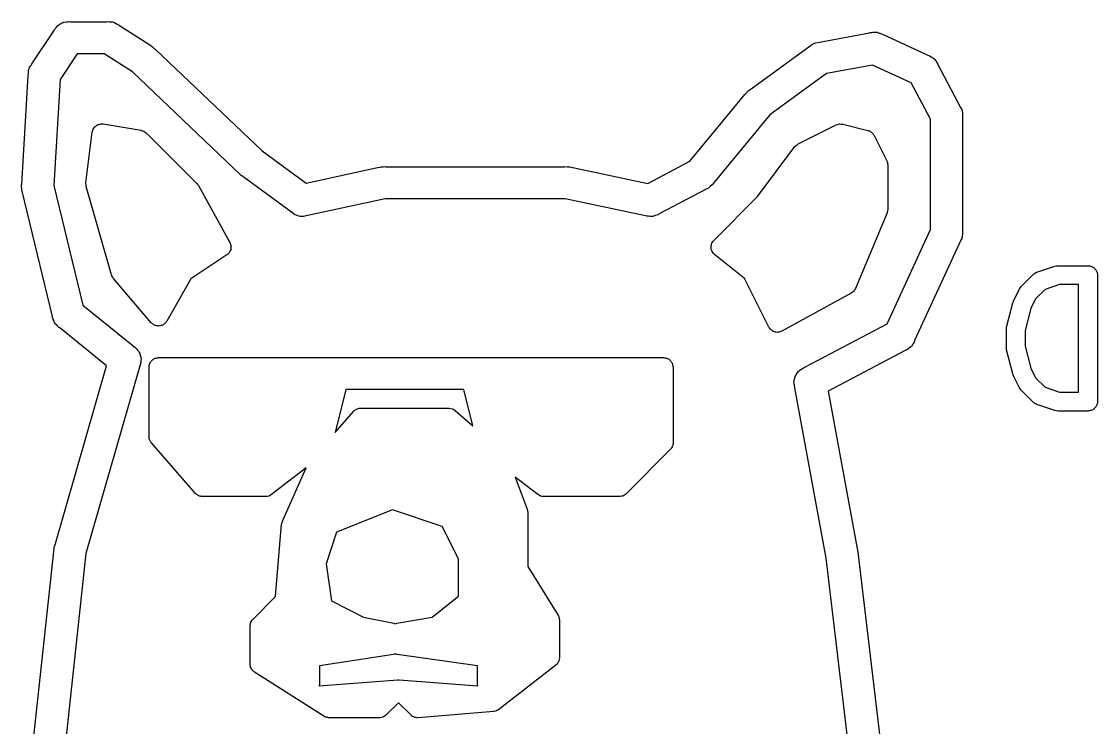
# Model space of a CAD drawing. Extents: x 0.6 to 53.4, y 0.6 to 44.7.
# Drawn here: x 23.27 to 31.79, y 5 to 10.58 of the extents above; entities that cross this region are included whole.
import ezdxf

# ---------------------------------------------------------------- set-up
doc = ezdxf.new("R2010")
doc.units = 0
doc.header["$MEASUREMENT"] = 0
doc.layers.add('BLACK', color=7, linetype='CONTINUOUS')

msp = doc.modelspace()

# ---------------------------------------------------------------- linework, layer by layer
at = {"layer": 'BLACK', "linetype": 'CONTINUOUS'}
for p, q in [((23.5614, 10.5599), (23.5778, 10.568)), ((23.5778, 10.568), (23.5937, 10.5772)), ((23.5937, 10.5772), (23.5978, 10.5779)), ((23.5978, 10.5779), (23.6016, 10.5798)), ((23.6016, 10.5798), (23.6197, 10.5818)), ((23.6197, 10.5818), (23.6267, 10.583)), ((23.6267, 10.583), (23.6308, 10.583)), ((23.6308, 10.583), (23.6461, 10.5847)), ((23.6461, 10.5847), (23.653, 10.583)), ((23.653, 10.583), (23.9371, 10.583)), ((23.9371, 10.583), (23.9399, 10.5839)), ((23.9399, 10.5839), (23.9594, 10.583)), ((23.9594, 10.583), (23.9676, 10.583)), ((23.9676, 10.583), (23.9705, 10.5825)), ((23.9705, 10.5825), (23.9847, 10.5818)), ((23.9847, 10.5818), (23.9924, 10.5786)), ((23.9924, 10.5786), (24.0006, 10.5772)), ((24.0006, 10.5772), (24.0129, 10.5701)), ((24.0129, 10.5701), (24.0156, 10.5689)), ((24.0156, 10.5689), (24.0225, 10.5645)), ((23.3531, 10.2579), (23.5237, 10.5137)), ((23.5237, 10.5137), (23.5261, 10.5205)), ((23.5261, 10.5205), (23.536, 10.5323)), ((23.536, 10.5323), (23.5383, 10.5357)), ((23.5383, 10.5357), (23.5431, 10.5407)), ((23.5431, 10.5407), (23.5549, 10.5548)), ((23.5549, 10.5548), (23.5585, 10.5569)), ((23.5585, 10.5569), (23.5614, 10.5599)), ((24.0225, 10.5645), (24.0394, 10.5548)), ((24.0394, 10.5548), (24.0413, 10.5525)), ((24.0413, 10.5525), (24.2726, 10.4045)), ((29.5712, 10.4187), (29.9808, 10.4943)), ((29.9808, 10.4943), (29.9861, 10.4967)), ((29.9861, 10.4967), (30.0027, 10.4983)), ((30.0027, 10.4983), (30.0081, 10.4993)), ((30.0081, 10.4993), (30.0138, 10.4993)), ((30.0138, 10.4993), (30.0307, 10.5009)), ((30.0307, 10.5009), (30.036, 10.4995)), ((30.036, 10.4995), (30.0416, 10.4996)), ((30.0416, 10.4996), (30.0576, 10.4939)), ((30.0576, 10.4939), (30.0631, 10.4924)), ((30.0631, 10.4924), (30.068, 10.4902)), ((30.068, 10.4902), (30.0838, 10.4846)), ((30.0838, 10.4846), (30.0882, 10.4809)), ((30.0882, 10.4809), (30.4433, 10.3179)), ((24.2726, 10.4045), (24.2736, 10.4043)), ((24.2736, 10.4043), (24.2913, 10.3925)), ((29.5108, 10.3927), (29.5241, 10.4041)), ((29.5241, 10.4041), (29.5392, 10.4098)), ((29.5392, 10.4098), (29.5538, 10.4169)), ((29.5538, 10.4169), (29.5712, 10.4187)), ((23.7058, 10.329), (23.5713, 10.1273)), ((23.9193, 10.329), (23.7058, 10.329)), ((24.1435, 10.1856), (23.9193, 10.329)), ((24.2913, 10.3925), (24.2999, 10.387)), ((24.2999, 10.387), (24.3007, 10.3863)), ((24.3007, 10.3863), (24.3015, 10.3858)), ((24.3015, 10.3858), (24.3088, 10.3788)), ((24.3088, 10.3788), (24.3246, 10.3643)), ((24.3246, 10.3643), (24.3251, 10.3634)), ((24.3251, 10.3634), (25.1709, 9.56054)), ((29.0427, 10.052), (29.5108, 10.3927)), ((30.4433, 10.3179), (30.4516, 10.3161)), ((30.4516, 10.3161), (30.4635, 10.3086)), ((23.3282, 10.2204), (23.3346, 10.23)), ((23.3346, 10.23), (23.3347, 10.2303)), ((23.3347, 10.2303), (23.3407, 10.2393)), ((23.3407, 10.2393), (23.3529, 10.2577)), ((23.3529, 10.2577), (23.3531, 10.2579)), ((30.0037, 10.2402), (29.6409, 10.1733)), ((30.3108, 10.0992), (30.0037, 10.2402)), ((30.4635, 10.3086), (30.4661, 10.3075)), ((30.4661, 10.3075), (30.4729, 10.3027)), ((30.4729, 10.3027), (30.4895, 10.2923)), ((30.4895, 10.2923), (30.4913, 10.29)), ((30.4913, 10.29), (30.4936, 10.2884)), ((30.4936, 10.2884), (30.505, 10.2724)), ((30.505, 10.2724), (30.5101, 10.2658)), ((30.5101, 10.2658), (30.5114, 10.2634)), ((30.5114, 10.2634), (30.5195, 10.2519)), ((30.5195, 10.2519), (30.5218, 10.2437)), ((30.5218, 10.2437), (30.7005, 9.9054)), ((23.2675, 9.29868), (23.3185, 10.1547)), ((23.3184, 10.155), (23.3198, 10.1769)), ((23.3185, 10.1547), (23.3184, 10.155)), ((23.3198, 10.1769), (23.3204, 10.1878)), ((23.3204, 10.1878), (23.3205, 10.1881)), ((23.3205, 10.1881), (23.3213, 10.1997)), ((23.3213, 10.1997), (23.3257, 10.2097)), ((23.3257, 10.2097), (23.3282, 10.2204)), ((24.9998, 9.37271), (24.1435, 10.1856)), ((29.6409, 10.1733), (29.191, 9.84577)), ((23.5713, 10.1273), (23.5213, 9.28812)), ((30.4623, 9.81249), (30.3108, 10.0992)), ((28.5576, 9.4786), (28.9943, 10.0065)), ((28.9943, 10.0065), (28.9963, 10.0111)), ((28.9963, 10.0111), (29.0085, 10.0237)), ((29.0085, 10.0237), (29.0125, 10.0286)), ((29.0125, 10.0286), (29.0162, 10.0317)), ((29.0162, 10.0317), (29.0196, 10.0352)), ((29.0196, 10.0352), (29.0247, 10.0389)), ((29.0247, 10.0389), (29.038, 10.0503)), ((29.038, 10.0503), (29.0427, 10.052)), ((30.7005, 9.9054), (30.7105, 9.88808)), ((30.7105, 9.88808), (30.7129, 9.8746)), ((29.191, 9.84577), (28.7424, 9.30355)), ((30.4623, 8.94005), (30.4623, 9.81249)), ((30.7129, 9.8746), (30.7171, 9.86158)), ((30.7171, 9.86158), (30.7163, 9.84161)), ((30.7163, 9.84161), (30.7163, 8.91821)), ((23.8256, 9.7093), (23.828, 9.71702)), ((23.828, 9.71702), (23.8293, 9.72499)), ((23.8293, 9.72499), (23.8318, 9.72938)), ((23.8318, 9.72938), (23.8332, 9.7342)), ((23.8332, 9.7342), (23.8381, 9.74064)), ((23.8381, 9.74064), (23.8421, 9.74767)), ((23.8421, 9.74767), (23.8459, 9.75094)), ((23.8459, 9.75094), (23.849, 9.75496)), ((23.849, 9.75496), (23.8558, 9.75935)), ((23.8558, 9.75935), (23.8619, 9.7646)), ((23.8619, 9.7646), (23.8666, 9.76637)), ((23.8666, 9.76637), (23.8708, 9.7691)), ((23.8708, 9.7691), (23.8787, 9.7709)), ((23.8787, 9.7709), (23.8863, 9.77374)), ((23.8863, 9.77374), (23.8913, 9.77378)), ((23.8913, 9.77378), (23.8962, 9.77491)), ((23.8962, 9.77491), (23.9043, 9.7739)), ((23.9043, 9.7739), (23.9123, 9.77398)), ((23.9123, 9.77398), (24.2123, 9.72398)), ((24.2123, 9.72398), (24.2219, 9.7206)), ((24.2219, 9.7206), (24.2317, 9.71797)), ((24.2317, 9.71797), (24.2341, 9.71628)), ((24.2341, 9.71628), (24.2369, 9.7153)), ((24.2369, 9.7153), (24.2447, 9.70885)), ((29.4165, 9.61708), (29.7165, 9.76708)), ((29.7165, 9.76708), (29.7168, 9.7672)), ((29.7168, 9.7672), (29.7172, 9.76743)), ((29.7172, 9.76743), (29.7293, 9.7709)), ((29.7293, 9.7709), (29.7414, 9.77451)), ((29.7414, 9.77451), (29.7418, 9.77448)), ((29.7418, 9.77448), (29.7422, 9.77459)), ((29.7422, 9.77459), (29.7549, 9.7737)), ((29.7549, 9.7737), (29.7674, 9.77295)), ((29.7674, 9.77295), (29.7678, 9.77279)), ((29.7678, 9.77279), (29.7682, 9.77276)), ((29.7682, 9.77276), (29.9682, 9.72276)), ((29.9682, 9.72276), (29.9738, 9.72025)), ((29.9738, 9.72025), (29.9798, 9.71881)), ((29.9798, 9.71881), (29.9856, 9.71498)), ((29.9856, 9.71498), (29.992, 9.71215)), ((23.7756, 9.3093), (23.8256, 9.7093)), ((24.2447, 9.70885), (24.253, 9.70303)), ((24.253, 9.70303), (24.653, 9.30303)), ((29.992, 9.71215), (29.9964, 9.70786)), ((29.9964, 9.70786), (30.0016, 9.70446)), ((30.0016, 9.70446), (30.0057, 9.69887)), ((30.0057, 9.69887), (30.0107, 9.69404)), ((30.0107, 9.69404), (30.0134, 9.6885)), ((30.0134, 9.6885), (30.0171, 9.68354)), ((30.0171, 9.68354), (30.1171, 9.48354)), ((25.1709, 9.56054), (25.5191, 9.30608)), ((29.0932, 9.19926), (29.39, 9.595)), ((29.39, 9.595), (29.3932, 9.59795)), ((29.3932, 9.59795), (29.3955, 9.60156)), ((29.3955, 9.60156), (29.4026, 9.6068)), ((29.4026, 9.6068), (29.409, 9.61281)), ((29.409, 9.61281), (29.413, 9.61451)), ((29.413, 9.61451), (29.4165, 9.61708)), ((28.2263, 9.30358), (28.5576, 9.4786)), ((30.1171, 9.48354), (30.1183, 9.4794)), ((30.1183, 9.4794), (30.1205, 9.47565)), ((30.1205, 9.47565), (30.122, 9.467)), ((30.122, 9.467), (30.1245, 9.45857)), ((30.1245, 9.45857), (30.1242, 9.45426)), ((25.0054, 9.36683), (24.9998, 9.37271)), ((25.5191, 9.30608), (26.0842, 9.42879)), ((26.0842, 9.42879), (26.0864, 9.43007)), ((26.0864, 9.43007), (26.106, 9.43352)), ((26.106, 9.43352), (26.1145, 9.43535)), ((26.1145, 9.43535), (26.117, 9.43545)), ((26.117, 9.43545), (26.1194, 9.43589)), ((26.1194, 9.43589), (26.1281, 9.43589)), ((26.1281, 9.43589), (26.1479, 9.43667)), ((26.1479, 9.43667), (26.1504, 9.43589)), ((26.1504, 9.43589), (27.5636, 9.43589)), ((27.5636, 9.43589), (27.5656, 9.43655)), ((27.5656, 9.43655), (27.5859, 9.43589)), ((27.5859, 9.43589), (27.595, 9.43589)), ((27.595, 9.43589), (27.597, 9.43552)), ((27.597, 9.43552), (27.5991, 9.43545)), ((27.5991, 9.43545), (27.6079, 9.4336)), ((27.6079, 9.4336), (27.628, 9.43007)), ((27.628, 9.43007), (27.6298, 9.429)), ((27.6298, 9.429), (28.2263, 9.30358)), ((30.1242, 9.45426), (30.125, 9.45)), ((30.125, 9.45), (30.125, 9.1)), ((23.2653, 9.29106), (23.2675, 9.29868)), ((23.2662, 9.27647), (23.2653, 9.29106)), ((23.5213, 9.28812), (23.7511, 8.33907)), ((23.7752, 9.3053), (23.7757, 9.30727)), ((23.7763, 9.29433), (23.7752, 9.3053)), ((23.7757, 9.30727), (23.7756, 9.3093)), ((23.7769, 9.28329), (23.7763, 9.29433)), ((24.653, 9.30303), (24.659, 9.29451)), ((24.659, 9.29451), (24.6656, 9.28642)), ((25.0078, 9.36509), (25.0054, 9.36683)), ((25.01, 9.36306), (25.0078, 9.36509)), ((25.0168, 9.35853), (25.01, 9.36306)), ((25.414, 9.06833), (25.0168, 9.35853)), ((28.7349, 9.29159), (28.7195, 9.27958)), ((28.7424, 9.30355), (28.7349, 9.29159)), ((23.266, 9.27316), (23.2662, 9.27647)), ((23.2669, 9.26541), (23.266, 9.27316)), ((23.2674, 9.25762), (23.2669, 9.26541)), ((23.2682, 9.25438), (23.2674, 9.25762)), ((23.2698, 9.23987), (23.2682, 9.25438)), ((23.2734, 9.23277), (23.2698, 9.23987)), ((23.5111, 8.25114), (23.2734, 9.23277)), ((23.7777, 9.28141), (23.7769, 9.28329)), ((23.7779, 9.2794), (23.7777, 9.28141)), ((23.9779, 8.5794), (23.7779, 9.2794)), ((24.6656, 9.28642), (24.9156, 8.83642)), ((28.6913, 9.26198), (28.3145, 9.0629)), ((28.7046, 9.2669), (28.6913, 9.26198)), ((28.7195, 9.27958), (28.7046, 9.2669)), ((26.1442, 9.18189), (25.519, 9.04613)), ((27.5707, 9.18189), (26.1442, 9.18189)), ((28.2078, 9.04793), (27.5707, 9.18189)), ((28.747, 8.85303), (29.0932, 9.19926)), ((25.4302, 9.05573), (25.414, 9.06833)), ((25.4427, 9.05175), (25.4302, 9.05573)), ((25.4544, 9.04599), (25.4427, 9.05175)), ((25.4638, 9.04497), (25.4544, 9.04599)), ((25.4729, 9.04208), (25.4638, 9.04497)), ((25.4859, 9.04259), (25.4729, 9.04208)), ((25.4989, 9.04119), (25.4859, 9.04259)), ((25.519, 9.04613), (25.4989, 9.04119)), ((28.2179, 9.04379), (28.2078, 9.04793)), ((28.2295, 9.04336), (28.2179, 9.04379)), ((28.2298, 9.04329), (28.2295, 9.04336)), ((28.2407, 9.04293), (28.2298, 9.04329)), ((28.2627, 9.04211), (28.2407, 9.04293)), ((28.263, 9.0422), (28.2627, 9.04211)), ((28.2633, 9.04219), (28.263, 9.0422)), ((28.2843, 9.04906), (28.2633, 9.04219)), ((28.2946, 9.05238), (28.2843, 9.04906)), ((28.2949, 9.05252), (28.2946, 9.05238)), ((28.3059, 9.05613), (28.2949, 9.05252)), ((28.3145, 9.0629), (28.3059, 9.05613)), ((30.1192, 9.07115), (29.8692, 8.47115)), ((30.1196, 9.07285), (30.1192, 9.07115)), ((30.1205, 9.07435), (30.1196, 9.07285)), ((30.1224, 9.08551), (30.1205, 9.07435)), ((30.1249, 9.09657), (30.1224, 9.08551)), ((30.125, 9.1), (30.1247, 9.09829)), ((30.1247, 9.09829), (30.1249, 9.09657)), ((30.1192, 8.19255), (30.4623, 8.94005)), ((30.7105, 8.86818), (30.7023, 8.85392)), ((30.7135, 8.88516), (30.7105, 8.86818)), ((30.7178, 8.90182), (30.7135, 8.88516)), ((30.7163, 8.91821), (30.7178, 8.90182)), ((24.9156, 8.83642), (24.9167, 8.83308)), ((24.9167, 8.83308), (24.9187, 8.83013)), ((24.922, 8.77894), (24.9177, 8.77038)), ((24.9187, 8.83013), (24.9209, 8.82085)), ((24.9209, 8.82085), (24.9241, 8.8118)), ((24.9224, 8.78245), (24.922, 8.77894)), ((24.9236, 8.78576), (24.9224, 8.78245)), ((24.9238, 8.79533), (24.9236, 8.78576)), ((24.9248, 8.80483), (24.9238, 8.79533)), ((24.9241, 8.8118), (24.924, 8.80826)), ((24.924, 8.80826), (24.9248, 8.80483)), ((28.7253, 8.80654), (28.7259, 8.80887)), ((28.7262, 8.79592), (28.7253, 8.80654)), ((28.7259, 8.81129), (28.7293, 8.82141)), ((28.7259, 8.80887), (28.7259, 8.81129)), ((28.7265, 8.78525), (28.7262, 8.79592)), ((28.7273, 8.783), (28.7265, 8.78525)), ((28.7276, 8.78059), (28.7273, 8.783)), ((28.7321, 8.77092), (28.7276, 8.78059)), ((28.7293, 8.82141), (28.732, 8.8317)), ((28.732, 8.8317), (28.7334, 8.83367)), ((28.7334, 8.83367), (28.7342, 8.83597)), ((28.7342, 8.83597), (28.7409, 8.84431)), ((28.7409, 8.84431), (28.747, 8.85303)), ((30.7023, 8.85392), (30.3379, 8.06006)), ((24.8916, 8.7376), (24.6063, 8.54742)), ((24.8942, 8.74004), (24.8916, 8.7376)), ((24.8973, 8.74176), (24.8942, 8.74004)), ((24.9035, 8.74899), (24.8973, 8.74176)), ((24.9104, 8.75559), (24.9035, 8.74899)), ((24.912, 8.75876), (24.9104, 8.75559)), ((24.9143, 8.76143), (24.912, 8.75876)), ((24.9177, 8.77038), (24.9143, 8.76143)), ((28.7359, 8.76099), (28.7321, 8.77092)), ((28.7375, 8.75918), (28.7359, 8.76099)), ((28.7386, 8.75698), (28.7375, 8.75918)), ((28.7461, 8.74944), (28.7386, 8.75698)), ((28.7531, 8.74143), (28.7461, 8.74944)), ((28.9903, 8.55173), (28.7531, 8.74143)), ((31.306, 8.60115), (31.4489, 8.64877)), ((31.4489, 8.64877), (31.4608, 8.65053)), ((31.4608, 8.65053), (31.4726, 8.65262)), ((31.4726, 8.65262), (31.7107, 8.65262)), ((31.7107, 8.65262), (31.7172, 8.65148)), ((31.7172, 8.65148), (31.7237, 8.65148)), ((31.7237, 8.65148), (31.7299, 8.64924)), ((31.7299, 8.64924), (31.7364, 8.6481)), ((31.7364, 8.6481), (31.742, 8.64482)), ((31.742, 8.64482), (31.7482, 8.64257)), ((31.7482, 8.64257), (31.7532, 8.63835)), ((31.7532, 8.63835), (31.7589, 8.63507)), ((31.7589, 8.63507), (31.7631, 8.63005)), ((31.7631, 8.63005), (31.7682, 8.62583)), ((31.7682, 8.62583), (31.7714, 8.62015)), ((31.7714, 8.62015), (31.7757, 8.61512)), ((31.7757, 8.61512), (31.7779, 8.60895)), ((31.7779, 8.60895), (31.7812, 8.60327)), ((23.9792, 8.57663), (23.9779, 8.5794)), ((23.9798, 8.57361), (23.9792, 8.57663)), ((23.9849, 8.56499), (23.9798, 8.57361)), ((23.9893, 8.55597), (23.9849, 8.56499)), ((23.9915, 8.55383), (23.9893, 8.55597)), ((23.9931, 8.55119), (23.9915, 8.55383)), ((24.2931, 8.20119), (23.9931, 8.55119)), ((24.6063, 8.54742), (24.4151, 8.21279)), ((29.1829, 8.16646), (28.9903, 8.55173)), ((31.1815, 8.4878), (31.2767, 8.58303)), ((31.2767, 8.58303), (31.2803, 8.58551)), ((31.2803, 8.58551), (31.2831, 8.58875)), ((31.2831, 8.58875), (31.2909, 8.59293)), ((31.2909, 8.59293), (31.2981, 8.59797)), ((31.2981, 8.59797), (31.3022, 8.59909)), ((31.3022, 8.59909), (31.306, 8.60115)), ((31.7812, 8.60327), (31.7823, 8.59681)), ((31.7823, 8.59681), (31.7846, 8.59064)), ((31.7846, 8.59064), (31.7846, 8.58408)), ((31.7846, 8.58408), (31.7857, 8.57762)), ((31.7857, 8.57762), (31.7857, 7.57762)), ((29.8455, 8.44179), (29.8359, 8.43416)), ((29.8552, 8.44921), (29.8455, 8.44179)), ((29.8556, 8.4499), (29.8552, 8.44921)), ((29.8563, 8.45041), (29.8556, 8.4499)), ((29.8626, 8.46085), (29.8563, 8.45041)), ((29.8692, 8.47115), (29.8626, 8.46085)), ((31.1198, 8.37307), (31.1674, 8.4683)), ((31.1674, 8.4683), (31.1746, 8.47796)), ((31.1746, 8.47796), (31.1815, 8.4878)), ((31.3703, 8.46445), (31.2962, 8.39034)), ((31.4848, 8.50262), (31.3703, 8.46445)), ((31.6357, 8.50262), (31.4848, 8.50262)), ((31.6357, 7.65262), (31.6357, 8.50262)), ((29.8359, 8.43416), (29.2859, 8.13416)), ((31.0665, 8.16724), (31.1141, 8.35771)), ((31.1141, 8.35771), (31.1175, 8.36521)), ((31.1175, 8.36521), (31.1198, 8.37307)), ((31.2962, 8.39034), (31.2577, 8.31335)), ((23.7511, 8.33907), (24.1614, 8.00692)), ((31.2577, 8.31335), (31.2143, 8.13981)), ((23.5112, 8.24278), (23.5111, 8.25114)), ((23.5163, 8.22955), (23.5112, 8.24278)), ((23.517, 8.22672), (23.5163, 8.22955)), ((23.5203, 8.21916), (23.517, 8.22672)), ((23.5273, 8.20097), (23.5203, 8.21916)), ((23.5292, 8.19874), (23.5273, 8.20097)), ((23.5304, 8.19602), (23.5292, 8.19874)), ((23.5439, 8.18188), (23.5304, 8.19602)), ((23.5492, 8.17568), (23.5439, 8.18188)), ((24.298, 8.19717), (24.2931, 8.20119)), ((24.302, 8.19233), (24.298, 8.19717)), ((24.3079, 8.18896), (24.302, 8.19233)), ((24.3132, 8.18466), (24.3079, 8.18896)), ((24.3192, 8.18255), (24.3132, 8.18466)), ((24.3247, 8.17941), (24.3192, 8.18255)), ((24.376, 8.17964), (24.3697, 8.17851)), ((24.3818, 8.18306), (24.376, 8.17964)), ((24.3882, 8.18544), (24.3818, 8.18306)), ((24.393, 8.18957), (24.3882, 8.18544)), ((24.3985, 8.19276), (24.393, 8.18957)), ((24.4028, 8.19798), (24.3985, 8.19276)), ((24.408, 8.2024), (24.4028, 8.19798)), ((24.4111, 8.20792), (24.408, 8.2024)), ((24.4151, 8.21279), (24.4111, 8.20792)), ((29.4691, 7.84909), (30.1192, 8.19255)), ((23.5515, 8.17386), (23.5492, 8.17568)), ((23.5613, 8.16359), (23.5515, 8.17386)), ((23.5688, 8.15987), (23.5613, 8.16359)), ((23.9387, 7.86044), (23.5688, 8.15987)), ((24.3314, 8.17826), (24.3247, 8.17941)), ((24.3378, 8.17601), (24.3314, 8.17826)), ((24.3441, 8.17607), (24.3378, 8.17601)), ((24.3503, 8.175), (24.3441, 8.17607)), ((24.357, 8.17621), (24.3503, 8.175)), ((24.3638, 8.17628), (24.357, 8.17621)), ((24.3697, 8.17851), (24.3638, 8.17628)), ((29.1876, 8.16013), (29.1829, 8.16646)), ((29.1914, 8.1532), (29.1876, 8.16013)), ((29.1953, 8.14974), (29.1914, 8.1532)), ((29.1984, 8.14554), (29.1953, 8.14974)), ((29.205, 8.14119), (29.1984, 8.14554)), ((29.2109, 8.13598), (29.205, 8.14119)), ((29.2158, 8.13407), (29.2109, 8.13598)), ((29.2202, 8.13119), (29.2158, 8.13407)), ((29.2278, 8.12935), (29.2202, 8.13119)), ((29.2352, 8.12648), (29.2278, 8.12935)), ((29.2404, 8.12635), (29.2352, 8.12648)), ((29.2455, 8.12513), (29.2404, 8.12635)), ((29.2533, 8.12604), (29.2455, 8.12513)), ((29.2612, 8.12584), (29.2533, 8.12604)), ((29.2662, 8.12751), (29.2612, 8.12584)), ((29.2714, 8.12811), (29.2662, 8.12751)), ((29.2784, 8.13164), (29.2714, 8.12811)), ((29.2859, 8.13416), (29.2784, 8.13164)), ((31.0643, 8.14905), (31.0659, 8.15808)), ((31.0643, 8.00619), (31.0643, 8.14905)), ((31.0659, 8.15808), (31.0665, 8.16724)), ((31.2143, 8.13981), (31.2143, 8.01543)), ((30.3084, 8.00976), (30.2924, 7.99843)), ((30.31, 8.0121), (30.3084, 8.00976)), ((30.3122, 8.01385), (30.31, 8.0121)), ((30.3227, 8.03047), (30.3122, 8.01385)), ((30.3274, 8.03732), (30.3227, 8.03047)), ((30.3286, 8.03985), (30.3274, 8.03732)), ((30.3361, 8.05177), (30.3286, 8.03985)), ((30.3379, 8.06006), (30.3361, 8.05177)), ((31.2143, 8.01543), (31.2577, 7.84189)), ((24.1614, 8.00692), (24.1769, 7.99564)), ((24.1769, 7.99564), (24.185, 7.98359)), ((24.185, 7.98359), (24.1945, 7.97262)), ((24.1945, 7.97262), (24.1974, 7.96513)), ((24.1974, 7.96513), (24.2019, 7.95848)), ((24.2019, 7.95848), (24.2054, 7.94438)), ((24.2054, 7.94438), (24.2106, 7.93081)), ((24.2106, 7.93081), (24.2107, 7.92279)), ((24.3435, 7.92386), (24.35, 7.925)), ((24.35, 7.925), (25.5775, 7.925)), ((25.5775, 7.925), (25.5889, 7.927)), ((25.5889, 7.927), (27.1111, 7.927)), ((27.1111, 7.927), (27.1225, 7.925)), ((27.1225, 7.925), (28.35, 7.925)), ((28.35, 7.925), (28.3565, 7.92386)), ((30.2637, 7.98161), (29.653, 7.65901)), ((30.2718, 7.98385), (30.2637, 7.98161)), ((30.2833, 7.99198), (30.2718, 7.98385)), ((30.2858, 7.99329), (30.2833, 7.99198)), ((30.2924, 7.99843), (30.2858, 7.99329)), ((31.0659, 7.99715), (31.0643, 8.00619)), ((31.0665, 7.988), (31.0659, 7.99715)), ((31.1141, 7.79752), (31.0665, 7.988)), ((23.528, 6.43537), (23.9387, 7.86044)), ((24.2051, 7.86792), (23.7751, 6.37537)), ((24.2114, 7.88603), (24.2051, 7.86792)), ((24.2107, 7.92279), (24.2127, 7.91501)), ((24.2127, 7.91501), (24.2111, 7.90056)), ((24.2111, 7.90056), (24.2114, 7.88603)), ((24.275, 7.85), (24.2761, 7.85646)), ((24.275, 7.3), (24.275, 7.85)), ((24.2761, 7.86302), (24.2784, 7.86919)), ((24.2761, 7.85646), (24.2761, 7.86302)), ((24.2784, 7.86919), (24.2795, 7.87565)), ((24.2795, 7.87565), (24.2828, 7.88133)), ((24.2828, 7.88133), (24.285, 7.8875)), ((24.285, 7.8875), (24.2893, 7.89253)), ((24.2893, 7.89253), (24.2925, 7.89821)), ((24.2925, 7.89821), (24.2976, 7.90243)), ((24.2976, 7.90243), (24.3018, 7.90745)), ((24.3018, 7.90745), (24.3075, 7.91073)), ((24.3075, 7.91073), (24.3125, 7.91495)), ((24.3125, 7.91495), (24.3187, 7.9172)), ((24.3187, 7.9172), (24.3243, 7.92048)), ((24.3243, 7.92048), (24.3308, 7.92162)), ((24.3308, 7.92162), (24.337, 7.92386)), ((24.337, 7.92386), (24.3435, 7.92386)), ((28.3565, 7.92386), (28.363, 7.92386)), ((28.363, 7.92386), (28.3692, 7.92162)), ((28.3692, 7.92162), (28.3757, 7.92048)), ((28.3757, 7.92048), (28.3813, 7.9172)), ((28.3813, 7.9172), (28.3875, 7.91495)), ((28.3875, 7.91495), (28.3925, 7.91073)), ((28.3925, 7.91073), (28.3982, 7.90745)), ((28.3982, 7.90745), (28.4024, 7.90243)), ((28.4024, 7.90243), (28.4075, 7.89821)), ((28.4075, 7.89821), (28.4107, 7.89253)), ((28.4107, 7.89253), (28.415, 7.8875)), ((28.415, 7.8875), (28.4172, 7.88133)), ((28.4172, 7.88133), (28.4205, 7.87565)), ((28.4205, 7.87565), (28.4216, 7.86919)), ((28.4216, 7.86919), (28.4239, 7.86302)), ((28.4239, 7.86302), (28.4239, 7.85646)), ((28.4239, 7.85646), (28.425, 7.85)), ((28.425, 7.85), (28.425, 7.25)), ((29.4493, 7.83866), (29.4662, 7.84855)), ((29.4662, 7.84855), (29.4691, 7.84909)), ((31.2577, 7.84189), (31.2962, 7.7649)), ((29.384, 7.74911), (29.3888, 7.76248)), ((29.3888, 7.76248), (29.3918, 7.77635)), ((29.3918, 7.77635), (29.3962, 7.78343)), ((29.3962, 7.78343), (29.399, 7.79132)), ((29.399, 7.79132), (29.4081, 7.80225)), ((29.4081, 7.80225), (29.4156, 7.81427)), ((29.4156, 7.81427), (29.4222, 7.8194)), ((29.4222, 7.8194), (29.4276, 7.82585)), ((29.4276, 7.82585), (29.4398, 7.83305)), ((29.4398, 7.83305), (29.4421, 7.83482)), ((29.4421, 7.83482), (29.4493, 7.83866)), ((31.1175, 7.79003), (31.1141, 7.79752)), ((31.1198, 7.78217), (31.1175, 7.79003)), ((31.1674, 7.68694), (31.1198, 7.78217)), ((31.2962, 7.7649), (31.3703, 7.69079)), ((25.8331, 7.673), (25.7481, 7.33315)), ((26.7669, 7.673), (25.8331, 7.673)), ((26.8392, 7.38415), (26.7669, 7.673)), ((29.3824, 7.73257), (29.3841, 7.74075)), ((29.3843, 7.71851), (29.3824, 7.73257)), ((29.3841, 7.74075), (29.384, 7.74911)), ((29.3843, 7.71561), (29.3843, 7.71851)), ((29.3858, 7.70752), (29.3843, 7.71561)), ((29.3885, 7.6882), (29.3858, 7.70752)), ((29.3899, 7.68558), (29.3885, 7.6882)), ((29.6385, 6.33782), (29.3899, 7.68558)), ((31.1746, 7.67728), (31.1674, 7.68694)), ((31.1815, 7.66744), (31.1746, 7.67728)), ((31.3703, 7.69079), (31.4848, 7.65262)), ((29.653, 7.65901), (29.8877, 6.38671)), ((31.2767, 7.57221), (31.1815, 7.66744)), ((31.4848, 7.65262), (31.6357, 7.65262)), ((25.7481, 7.33315), (25.8936, 7.49939)), ((25.8936, 7.49939), (25.8981, 7.50302)), ((25.8981, 7.50302), (25.9018, 7.50745)), ((25.9018, 7.50745), (25.9081, 7.51112)), ((25.9081, 7.51112), (25.9139, 7.51571)), ((25.9139, 7.51571), (25.9193, 7.51758)), ((25.9193, 7.51758), (25.9243, 7.52048)), ((25.9243, 7.52048), (25.9316, 7.52175)), ((25.9316, 7.52175), (25.9385, 7.52411)), ((25.9385, 7.52411), (25.9443, 7.52399)), ((25.9443, 7.52399), (25.95, 7.525)), ((25.95, 7.525), (26.65, 7.525)), ((26.65, 7.525), (26.6508, 7.52486)), ((26.6508, 7.52486), (26.6516, 7.52498)), ((26.6516, 7.52498), (26.6636, 7.52261)), ((26.6636, 7.52261), (26.6757, 7.52048)), ((26.6757, 7.52048), (26.6763, 7.52008)), ((26.6763, 7.52008), (26.6771, 7.51993)), ((26.6771, 7.51993), (26.6876, 7.51359)), ((26.6876, 7.51359), (26.6982, 7.50745)), ((26.6982, 7.50745), (26.6987, 7.50685)), ((26.6987, 7.50685), (26.6994, 7.50644)), ((26.6994, 7.50644), (26.8392, 7.38415)), ((31.2803, 7.56973), (31.2767, 7.57221)), ((31.2831, 7.56649), (31.2803, 7.56973)), ((31.2909, 7.56231), (31.2831, 7.56649)), ((31.2981, 7.55726), (31.2909, 7.56231)), ((31.3022, 7.55614), (31.2981, 7.55726)), ((31.306, 7.55409), (31.3022, 7.55614)), ((31.4489, 7.50647), (31.306, 7.55409)), ((31.4608, 7.50471), (31.4489, 7.50647)), ((31.4726, 7.50262), (31.4608, 7.50471)), ((31.7107, 7.50262), (31.4726, 7.50262)), ((31.7172, 7.50376), (31.7107, 7.50262)), ((31.7237, 7.50376), (31.7172, 7.50376)), ((31.7299, 7.506), (31.7237, 7.50376)), ((31.7364, 7.50714), (31.7299, 7.506)), ((31.742, 7.51042), (31.7364, 7.50714)), ((31.7482, 7.51267), (31.742, 7.51042)), ((31.7532, 7.51689), (31.7482, 7.51267)), ((31.7589, 7.52017), (31.7532, 7.51689)), ((31.7631, 7.52519), (31.7589, 7.52017)), ((31.7682, 7.52941), (31.7631, 7.52519)), ((31.7714, 7.53509), (31.7682, 7.52941)), ((31.7757, 7.54012), (31.7714, 7.53509)), ((31.7779, 7.54629), (31.7757, 7.54012)), ((31.7812, 7.55197), (31.7779, 7.54629)), ((31.7823, 7.55843), (31.7812, 7.55197)), ((31.7846, 7.5646), (31.7823, 7.55843)), ((31.7857, 7.57762), (31.7846, 7.57116)), ((31.7846, 7.57116), (31.7846, 7.5646)), ((24.2751, 7.29923), (24.275, 7.3)), ((24.275, 7.29845), (24.2751, 7.29923)), ((24.2774, 7.28643), (24.275, 7.29845)), ((24.2795, 7.27435), (24.2774, 7.28643)), ((24.2799, 7.27367), (24.2795, 7.27435)), ((24.2801, 7.2729), (24.2799, 7.27367)), ((24.2864, 7.26242), (24.2801, 7.2729)), ((24.2925, 7.25179), (24.2864, 7.26242)), ((24.2931, 7.25129), (24.2925, 7.25179)), ((24.2936, 7.25061), (24.2931, 7.25129)), ((24.6436, 6.85061), (24.2936, 7.25061)), ((28.4247, 7.24346), (28.4222, 7.234)), ((28.425, 7.25), (28.4244, 7.24675)), ((28.4244, 7.24675), (28.4247, 7.24346)), ((28.403, 7.19697), (28.053, 6.84697)), ((28.4049, 7.19967), (28.403, 7.19697)), ((28.4075, 7.20179), (28.4049, 7.19967)), ((28.4123, 7.21027), (28.4075, 7.20179)), ((28.418, 7.2183), (28.4123, 7.21027)), ((28.4188, 7.22149), (28.418, 7.2183)), ((28.4205, 7.22435), (28.4188, 7.22149)), ((28.4222, 7.234), (28.4205, 7.22435)), ((25.5195, 7.05346), (25.246, 6.8408)), ((25.3315, 6.63046), (25.5195, 7.05346)), ((27.354, 6.8408), (27.1751, 6.97987)), ((27.1751, 6.97987), (27.2702, 6.72633)), ((24.6481, 6.84698), (24.6436, 6.85061)), ((24.6518, 6.84255), (24.6481, 6.84698)), ((24.6581, 6.83888), (24.6518, 6.84255)), ((24.6639, 6.83429), (24.6581, 6.83888)), ((24.6693, 6.83242), (24.6639, 6.83429)), ((24.6743, 6.82952), (24.6693, 6.83242)), ((24.6816, 6.82825), (24.6743, 6.82952)), ((24.6885, 6.82589), (24.6816, 6.82825)), ((24.6943, 6.82601), (24.6885, 6.82589)), ((24.7, 6.825), (24.6943, 6.82601)), ((25.2, 6.825), (24.7, 6.825)), ((25.2115, 6.82702), (25.2, 6.825)), ((25.223, 6.82862), (25.2115, 6.82702)), ((25.2243, 6.82928), (25.223, 6.82862)), ((25.2257, 6.82952), (25.2243, 6.82928)), ((25.2357, 6.83535), (25.2257, 6.82952)), ((25.246, 6.8408), (25.2357, 6.83535)), ((27.3643, 6.83535), (27.354, 6.8408)), ((27.3743, 6.82952), (27.3643, 6.83535)), ((27.3757, 6.82928), (27.3743, 6.82952)), ((27.377, 6.82862), (27.3757, 6.82928)), ((27.3885, 6.82702), (27.377, 6.82862)), ((27.4, 6.825), (27.3885, 6.82702)), ((28, 6.825), (27.4, 6.825)), ((28.0033, 6.82557), (28, 6.825)), ((28.0065, 6.82529), (28.0033, 6.82557)), ((28.016, 6.82782), (28.0065, 6.82529)), ((28.0257, 6.82952), (28.016, 6.82782)), ((28.0285, 6.83117), (28.0257, 6.82952)), ((28.0317, 6.83203), (28.0285, 6.83117)), ((28.0397, 6.83765), (28.0317, 6.83203)), ((28.0482, 6.84255), (28.0397, 6.83765)), ((28.0503, 6.84507), (28.0482, 6.84255)), ((28.053, 6.84697), (28.0503, 6.84507)), ((26.2023, 6.72016), (25.7602, 6.54328)), ((26.5968, 6.58867), (26.2023, 6.72016)), ((27.2702, 6.72633), (27.2703, 6.72597)), ((27.2703, 6.72597), (27.2705, 6.72565)), ((27.2705, 6.72565), (27.2727, 6.71321)), ((27.2727, 6.71321), (27.275, 6.70073)), ((27.275, 6.70073), (27.2749, 6.70036)), ((27.2749, 6.70036), (27.275, 6.7)), ((27.275, 6.7), (27.275, 6.27151)), ((25.2775, 6.03361), (25.3253, 6.60623)), ((25.3253, 6.60623), (25.3284, 6.61832)), ((25.3284, 6.61832), (25.3315, 6.63046)), ((26.725, 6.33229), (26.5968, 6.58867)), ((25.7602, 6.54328), (25.6767, 6.29308)), ((23.2762, 4.1364), (23.5237, 6.41377)), ((23.5237, 6.41377), (23.5249, 6.42449)), ((23.5249, 6.42477), (23.528, 6.43537)), ((23.5249, 6.42462), (23.5249, 6.42477)), ((23.5249, 6.42449), (23.5249, 6.42462)), ((23.7751, 6.37537), (23.5274, 4.09692)), ((26.725, 6.03605), (26.725, 6.33229)), ((29.8087, 4.89715), (29.6385, 6.33782)), ((29.8877, 6.38671), (29.8889, 6.38276)), ((29.8889, 6.38276), (29.8897, 6.37581)), ((29.8897, 6.37581), (29.891, 6.36893)), ((29.891, 6.36893), (29.891, 6.3648)), ((29.891, 6.3648), (30.0616, 4.92156)), ((25.6767, 6.29308), (25.7187, 5.99951)), ((27.275, 6.27151), (27.5136, 5.88975)), ((25.097, 5.85303), (25.2775, 6.03361)), ((25.7187, 5.99951), (25.9746, 5.87157)), ((26.5184, 5.87077), (26.725, 6.03605)), ((27.5136, 5.88975), (27.5165, 5.88246)), ((27.5165, 5.88246), (27.5205, 5.87565)), ((25.075, 5.8), (25.0756, 5.80325)), ((25.075, 5.5), (25.075, 5.8)), ((25.0753, 5.80654), (25.0778, 5.816)), ((25.0756, 5.80325), (25.0753, 5.80654)), ((25.0778, 5.816), (25.0795, 5.82565)), ((25.0795, 5.82565), (25.0812, 5.82851)), ((25.0812, 5.82851), (25.082, 5.8317)), ((25.082, 5.8317), (25.0876, 5.83972)), ((25.0876, 5.83972), (25.0925, 5.84821)), ((25.0925, 5.84821), (25.0951, 5.85033)), ((25.0951, 5.85033), (25.097, 5.85303)), ((25.9746, 5.87157), (26.2147, 5.82354)), ((26.2147, 5.82354), (26.225, 5.81951)), ((26.225, 5.81951), (26.2251, 5.81952)), ((26.2251, 5.81952), (26.237, 5.82386)), ((26.237, 5.82386), (26.2373, 5.82386)), ((26.2373, 5.82386), (26.2377, 5.82398)), ((26.2377, 5.82398), (26.5184, 5.87077)), ((27.5205, 5.87565), (27.5214, 5.87047)), ((27.5214, 5.87047), (27.5234, 5.8656)), ((27.5234, 5.8656), (27.5236, 5.85774)), ((27.5236, 5.85774), (27.525, 5.85)), ((27.525, 5.85), (27.525, 5.55)), ((26.2114, 5.57587), (25.625, 5.48566)), ((26.2122, 5.57614), (26.2114, 5.57587)), ((26.213, 5.57614), (26.2122, 5.57614)), ((26.2245, 5.58032), (26.213, 5.57614)), ((26.225, 5.58048), (26.2245, 5.58032)), ((26.2259, 5.58018), (26.225, 5.58048)), ((26.237, 5.57614), (26.2259, 5.58018)), ((26.2382, 5.57614), (26.237, 5.57614)), ((26.2394, 5.57575), (26.2382, 5.57614)), ((26.875, 5.48495), (26.2394, 5.57575)), ((27.5242, 5.5393), (27.5234, 5.53684)), ((27.525, 5.54818), (27.5241, 5.54378)), ((27.5241, 5.54378), (27.5242, 5.5393)), ((27.525, 5.55), (27.5248, 5.54909)), ((27.5248, 5.54909), (27.525, 5.54818)), ((25.0751, 5.49938), (25.075, 5.5)), ((25.075, 5.49876), (25.0751, 5.49938)), ((25.0761, 5.49328), (25.075, 5.49876)), ((25.076, 5.48769), (25.0761, 5.49328)), ((25.0778, 5.48268), (25.076, 5.48769)), ((25.0785, 5.47741), (25.0778, 5.48268)), ((25.0792, 5.47596), (25.0785, 5.47741)), ((25.0795, 5.47435), (25.0792, 5.47596)), ((25.0798, 5.4738), (25.0795, 5.47435)), ((25.08, 5.47319), (25.0798, 5.4738)), ((25.0828, 5.4684), (25.08, 5.47319)), ((25.0847, 5.46313), (25.0828, 5.4684)), ((25.0881, 5.45903), (25.0847, 5.46313)), ((25.0905, 5.45431), (25.0881, 5.45903)), ((25.0917, 5.45321), (25.0905, 5.45431)), ((25.0925, 5.45179), (25.0917, 5.45321)), ((25.625, 5.48566), (25.625, 5.35)), ((26.875, 5.35), (26.875, 5.48495)), ((27.496, 5.4908), (27.046, 5.1408)), ((27.4978, 5.49272), (27.496, 5.4908)), ((27.5, 5.49409), (27.4978, 5.49272)), ((27.5028, 5.49761), (27.5, 5.49409)), ((27.5063, 5.50041), (27.5028, 5.49761)), ((27.5067, 5.5012), (27.5063, 5.50041)), ((27.5075, 5.50179), (27.5067, 5.5012)), ((27.51, 5.50628), (27.5075, 5.50179)), ((27.5135, 5.51012), (27.51, 5.50628)), ((27.5145, 5.51252), (27.5135, 5.51012)), ((27.5161, 5.51456), (27.5145, 5.51252)), ((27.5175, 5.51882), (27.5161, 5.51456)), ((27.5198, 5.52265), (27.5175, 5.51882)), ((27.52, 5.52355), (27.5198, 5.52265)), ((27.5205, 5.52435), (27.52, 5.52355)), ((27.5214, 5.52945), (27.5205, 5.52435)), ((27.5233, 5.53425), (27.5214, 5.52945)), ((27.5234, 5.53684), (27.5233, 5.53425)), ((25.093, 5.45139), (25.0925, 5.45179)), ((25.0933, 5.45085), (25.093, 5.45139)), ((25.0977, 5.44733), (25.0933, 5.45085)), ((25.1012, 5.44302), (25.0977, 5.44733)), ((25.1058, 5.44031), (25.1012, 5.44302)), ((25.1097, 5.43673), (25.1058, 5.44031)), ((25.6597, 5.08673), (25.1097, 5.43673)), ((25.6209, 5.32683), (26.2442, 5.37478)), ((26.2442, 5.37478), (26.25, 5.37421)), ((26.25, 5.37421), (26.2558, 5.37478)), ((26.2558, 5.37478), (26.8791, 5.32683)), ((25.6216, 5.33045), (25.6209, 5.32683)), ((25.6237, 5.33626), (25.6216, 5.33045)), ((25.6238, 5.34318), (25.6237, 5.33626)), ((25.625, 5.35), (25.6238, 5.34318)), ((26.8763, 5.34239), (26.875, 5.35)), ((26.8766, 5.33466), (26.8763, 5.34239)), ((26.8786, 5.32966), (26.8766, 5.33466)), ((26.8791, 5.32683), (26.8786, 5.32966)), ((26.25, 5.19393), (26.153, 5.09697)), ((26.347, 5.09697), (26.25, 5.19393)), ((27.0062, 5.12526), (26.4062, 5.07526)), ((27.0145, 5.12744), (27.0062, 5.12526)), ((27.023, 5.12862), (27.0145, 5.12744)), ((27.027, 5.13074), (27.023, 5.12862)), ((27.0314, 5.1319), (27.027, 5.13074)), ((27.0385, 5.13679), (27.0314, 5.1319)), ((27.046, 5.1408), (27.0385, 5.13679)), ((25.6673, 5.08361), (25.6597, 5.08673)), ((25.6743, 5.07952), (25.6673, 5.08361)), ((25.6792, 5.07866), (25.6743, 5.07952)), ((25.6838, 5.07677), (25.6792, 5.07866)), ((25.692, 5.07642), (25.6838, 5.07677)), ((25.7, 5.075), (25.692, 5.07642)), ((26.1, 5.075), (25.7, 5.075)), ((26.1033, 5.07557), (26.1, 5.075)), ((26.1065, 5.07529), (26.1033, 5.07557)), ((26.116, 5.07782), (26.1065, 5.07529)), ((26.1257, 5.07952), (26.116, 5.07782)), ((26.1285, 5.08117), (26.1257, 5.07952)), ((26.1317, 5.08203), (26.1285, 5.08117)), ((26.1397, 5.08765), (26.1317, 5.08203)), ((26.1482, 5.09255), (26.1397, 5.08765)), ((26.1503, 5.09507), (26.1482, 5.09255)), ((26.153, 5.09697), (26.1503, 5.09507)), ((26.3522, 5.09329), (26.347, 5.09697)), ((26.3567, 5.08874), (26.3522, 5.09329)), ((26.3628, 5.08588), (26.3567, 5.08874)), ((26.3683, 5.08203), (26.3628, 5.08588)), ((26.3745, 5.08037), (26.3683, 5.08203)), ((26.3803, 5.07764), (26.3745, 5.08037)), ((26.387, 5.07702), (26.3803, 5.07764)), ((26.3935, 5.07529), (26.387, 5.07702)), ((26.3998, 5.07584), (26.3935, 5.07529)), ((26.4062, 5.07526), (26.3998, 5.07584))]:
    msp.add_line(p, q, dxfattribs=at)

doc.saveas('drawing.dxf')
